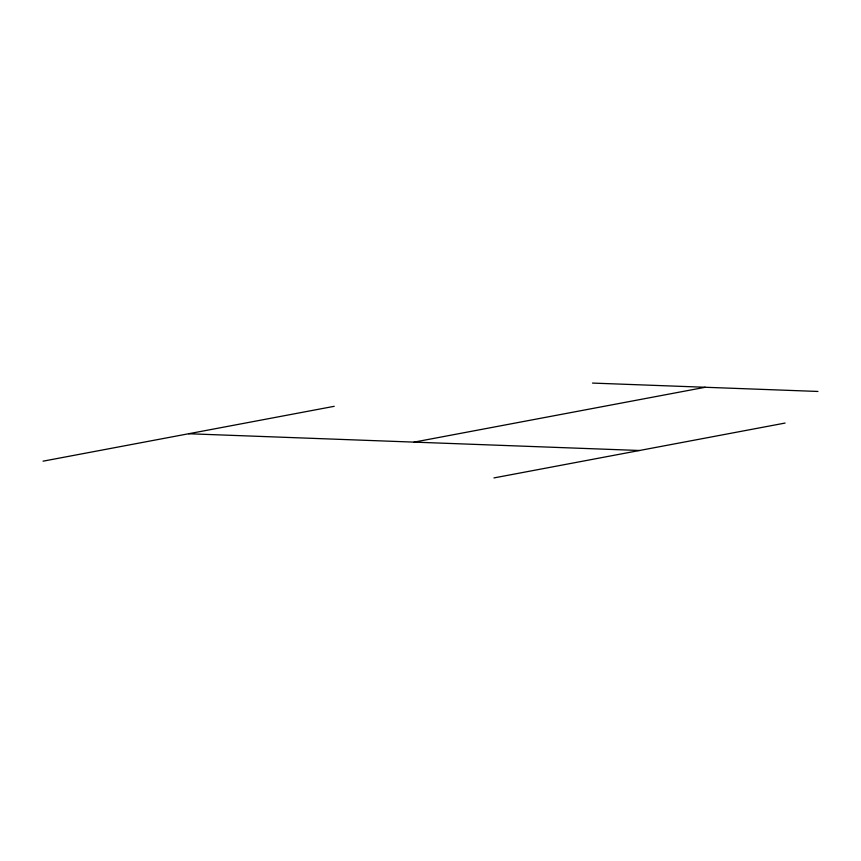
<?xml version="1.0" encoding="UTF-8"?>
<svg xmlns="http://www.w3.org/2000/svg" width="861" height="861" viewBox="0 0 861 861"><rect width="100%" height="100%" fill="white"/><g stroke="black" fill="none" stroke-linecap="round" stroke-linejoin="round"><path stroke-width="1.29" d="M43.05 461.173L334.208 406.317M414.066 442.123L705.234 387.267M493.934 477.92L785.092 423.063M592.508 383.08L817.95 391.454M188.634 433.75L639.508 450.497"/></g></svg>
